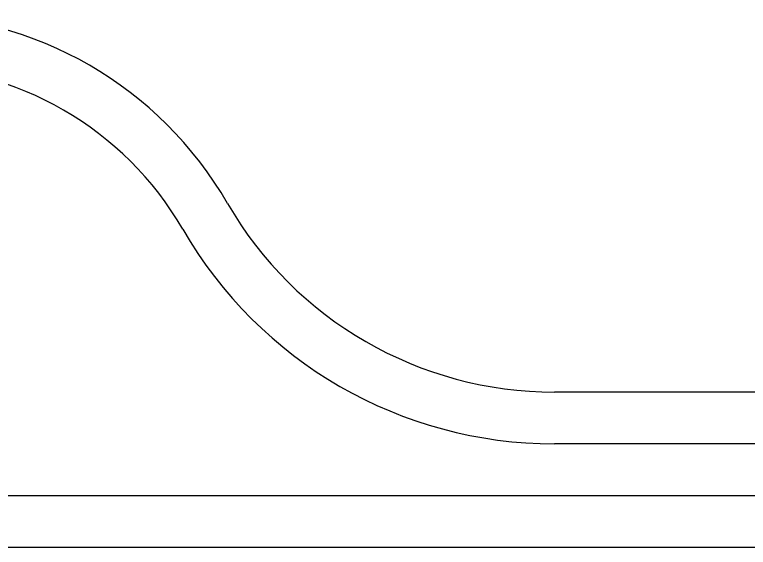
# Model space of a CAD drawing. Header units: millimetres. Extents: x -1 to 12300, y -1929 to 2470.
# Drawn here: x 7590.5 to 8015.8, y -1605.9 to -1297 of the extents above; entities that cross this region are included whole.
import ezdxf

# ---------------------------------------------------------------- set-up
doc = ezdxf.new("R2010")
doc.units = ezdxf.units.MM
doc.layers.add('0autopista', color=200, linetype='Continuous')

msp = doc.modelspace()

# ---------------------------------------------------------------- linework, layer by layer
at = {"layer": '0autopista'}
for p, q in [((8431.545, -1515.857), (7903.462, -1515.857)), ((8431.545, -1545.857), (7903.462, -1545.857)), ((6041.235, -1575.857), (8431.545, -1575.857)), ((6041.235, -1605.857), (8431.545, -1605.857))]:
    msp.add_line(p, q, dxfattribs=at)
for centre, radius, start, end in [((7524.39, -1515.857), 218.857, 30, 90), ((7524.39, -1515.857), 188.857, 30, 90), ((7903.462, -1297), 218.857, 210, 270), ((7903.462, -1297), 248.857, 210, 270)]:
    msp.add_arc(centre, radius, start, end, dxfattribs=at)

doc.saveas('drawing.dxf')
